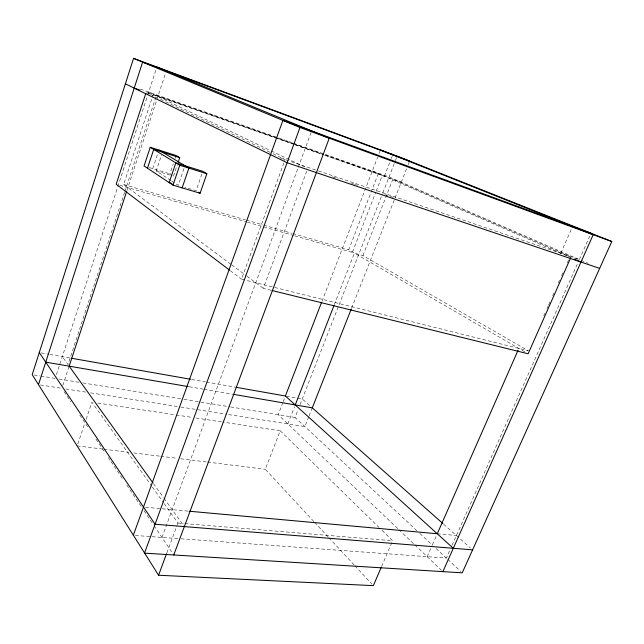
<?xml version="1.0" encoding="UTF-8"?>
<svg xmlns="http://www.w3.org/2000/svg" width="644" height="644" viewBox="0 0 644 644"><rect width="100%" height="100%" fill="white"/><g stroke="black" fill="none" stroke-linecap="round" stroke-linejoin="round"><path stroke-width="0.48" stroke-dasharray="3.22 2.42" d="M56.439 374.615L117.514 187.565M117.828 186.615L147.46 95.876M147.766 94.918L156.275 68.868M230.834 264.193L123.664 184.498L153.256 94.233L275.229 137.261M124.606 192.298L67.998 364.552L62.307 356.631M124.912 191.349L156.339 95.723L294.389 144.377M62.774 385.555L69.158 366.162M126.957 190.511L156.653 100.271M156.967 99.321L165.693 72.796M152.765 168.623L157.724 153.771M170.91 180.513L156.226 170.893L161.547 154.995M77.795 443.99L84.855 423.084M86.143 419.284L91.915 402.178L151.791 486.276M172.037 175.232L169.903 173.856L173.308 163.769M175.168 158.271L176.102 155.526M173.461 176.142L177.221 165.057M183.975 168.527L178.243 185.327L171.723 181.053M201.83 174.097L196.098 190.68L184.82 187.299M272.332 286.87L241.508 279.174L285.091 159.575L272.46 153.465M161.966 537.418L297.955 168.173M298.301 167.231L311.664 130.941M271.1 290.275L263.307 288.351L307.051 170.33M166.868 552.858L176.907 525.81M177.253 524.884L177.945 523.017L163.995 503.423M282.861 402.54L278.168 414.688L398.153 529.022M283.223 401.606L284.672 397.871M321.976 301.312L377.634 157.257M379.05 153.586L380.467 149.915M524.771 351.825L348.726 249.8L378.286 173.614L322.499 153.932M313.845 521.551L265.28 469.251L280.229 430.78L222.744 422.053M352.51 251.997L375.782 192.194M376.144 191.26L382.327 175.377L324.648 155.043M287.844 423.913L294.541 406.742M334.333 304.652L354.417 253.1L362.95 255.563L528.338 350.779L273.306 287.111M384.363 176.263L389.821 162.272M391.278 158.537L392.727 154.802M416.877 530.68L295.033 417.433L297.914 410.051M300.08 404.513L382.464 193.78M382.834 192.846L395.07 161.547M395.424 160.638L397.187 156.114M362.95 255.563L392.864 179.257L570.133 256.409M308.758 416.781L304.886 426.594L227.388 414.39M309.112 415.887L312.276 407.853M351.624 308.09L394.643 199.004M395.014 198.07L406.702 168.422M408.159 164.735L409.608 161.056M381.618 566.406L391.842 542.586M427.181 556.674L432.027 545.677M432.43 544.76L436.463 535.599M560.779 253.229L572.556 226.479M543.761 315.963L544.977 313.209M547.006 308.629L548.221 305.884M548.624 304.966L550.66 300.386M552.689 295.805L553.904 293.06M558.364 282.982L559.58 280.229M561.608 275.648L562.832 272.903M567.292 262.824L568.507 260.079M180.988 538.803L446.348 558.066L450.373 549.042M451.983 545.428L578.111 262.293M579.342 259.54L590.242 235.068M135.28 535.478L151.099 536.629M152.081 536.702L179.982 538.73M177.945 523.017L183.934 523.508M184.933 523.596L392.631 540.751L379.743 528.144M145.472 507.247L161.306 508.688M162.296 508.776L188.193 511.135M437.276 533.763L456.403 535.502M77.151 445.889L103.032 449.101M104.022 449.23L128.913 452.321M133.888 452.933L159.768 456.153M160.767 456.274L176.689 458.254M180.674 458.745L206.555 461.957M207.545 462.086L265.28 469.251M97.864 403.08L175.168 414.825M176.158 414.978L192.017 417.384M195.985 417.988L221.753 421.901M40.435 384.951L61.864 388.324M65.833 388.952L85.652 392.075M90.611 392.856L179.813 406.903M180.803 407.056L226.398 414.237M34.116 374.969L39.864 375.903M40.822 376.056L55.199 378.398M59.168 379.042L78.987 382.27M82.947 382.914L183.033 399.208M184.023 399.369L199.882 401.945M200.872 402.106L229.61 406.791M230.6 406.952L295.033 417.433M189.143 386.738L203.021 389.121M204.019 389.29L232.774 394.225M41.2 352.904L48.872 354.256M49.838 354.425L70.204 358.024M191.614 379.453L205.436 381.884M206.426 382.061L235.052 387.116M286.33 396.165L296.626 397.984M297.568 398.145L302.245 398.974L310.843 406.589M119.784 185.303L246.475 221.906M247.441 222.188L293.712 235.559M294.678 235.833L351.552 252.271M123.664 184.498L245.372 219.813M246.338 220.087L262.76 224.853M263.726 225.134L291.732 233.265M292.698 233.547L348.726 249.8M149.287 167.561L169.903 173.856M156.226 170.893L170.588 175.273M332.521 176.85L338.245 178.791M351.584 183.315L354.442 184.281M355.399 184.603L357.299 185.247M384.935 194.617L395.424 198.167M280.551 158.038L317.403 170.555M318.353 170.877L578.417 259.226M295.338 144.715L323.707 154.713M294.348 144.546L146.148 92.325L149.754 94.072M295.298 144.884L323.723 154.898M324.673 155.228L401.26 182.22M140.312 89.089L292.73 142.904M293.672 143.242L389.057 176.915L578.417 259.138M276.171 137.591L292.247 143.266M293.189 143.596L321.557 153.602M581.105 260.305L588.181 263.38M372.321 171.006L567.131 256.006M568.04 256.401L570.769 257.592M148.708 92.052L270.327 150.479M271.229 150.913L306.906 168.052M150.656 94.507L156.975 97.566M160.581 99.313L271.559 153.031M231.639 264.797L246.113 275.56M246.918 276.155L263.307 288.351M230.327 270.713L241.508 279.174M443.644 524.2L470.394 547.891M419.824 533.417L432.349 545.057M436.036 548.479L446.348 558.066M447.797 559.411L460.79 571.486M398.877 529.706L414.124 544.228M414.849 544.921L441.454 570.27M280.229 430.78L379.026 527.444M314.53 522.292L328.215 537.024M328.899 537.756L354.2 565.013M354.884 565.754L371.991 584.172M153.457 483.588L163.407 497.45M163.995 498.263L183.757 525.794M152.37 487.089L163.415 502.602M64.102 391.657L70.816 401.655M79.759 414.978L87.592 426.642M95.98 439.136L104.924 452.458M108.281 457.457L110.518 460.79M111.082 461.627L123.382 479.949M126.739 484.948L141.833 507.432M144.071 510.764L153.578 524.924M154.141 525.762L173.22 554.17"/><path stroke-width="0.97" d="M133.55 58.354L299.967 127.496L144.514 553.156L462.231 572.83L611.8 241.508L397.187 156.114L133.55 58.354L32.2 374.655L158.569 575.237L373.359 585.646L381.224 567.324M38.487 384.645L142.606 62.122L409.608 161.056M145.834 93.275L116.178 184.256L229.53 270.11M126.643 191.461L69.158 366.162L152.87 482.767M178.163 162.288L179.724 157.667L176.102 155.526L150.245 147.291L144.063 165.959L172.995 185.142L200.091 193.248L206.861 173.743L202.788 171.328L175.836 162.876L169.163 182.606L171.884 183.419M147.468 168.221L153.723 149.408L179.724 157.667M172.995 185.142L179.748 165.258L150.245 147.291M182.131 187.879L188.893 168.124L158.955 150.06M133.3 535.341L282.901 120.404L591.047 233.257M158.569 575.237L166.522 553.792M173.751 554.967L329.245 138.202L156.886 67.008M453.287 548.294L285.389 395.996L321.614 302.253M295.242 404.939L333.962 305.586M442.895 523.532L312.276 407.853L351.254 309.023M518.066 350.247L437.276 533.763L189.191 511.223M570.769 257.592L528.136 353.781L272.074 290.516M442.879 571.631L593.196 234.714L380.467 149.915M472.607 549.847L155.075 524.24L39.276 352.566M45.748 362.153L188.153 386.569M233.764 394.394L312.276 407.853M71.194 358.193L190.632 379.276M236.034 387.286L285.389 395.996M179.748 165.258L206.861 173.743M599.677 268.371L287.103 162.715L125.395 83.817M134.21 88.123L139.724 90.063M299.967 127.496L611.8 241.508M574.174 259.081L581.001 262.052M198.497 192.218L200.091 193.248"/></g></svg>
